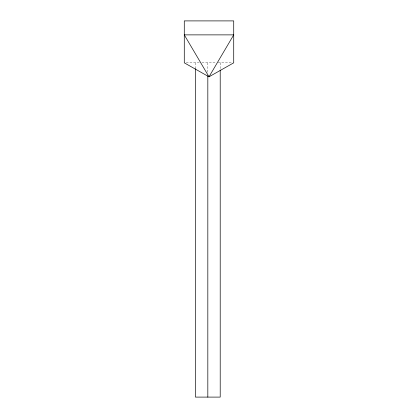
<?xml version="1.0" encoding="UTF-8"?>
<svg xmlns="http://www.w3.org/2000/svg" width="418" height="418" viewBox="0 0 418 418"><rect width="100%" height="100%" fill="white"/><g stroke="black" fill="none" stroke-linecap="round" stroke-linejoin="round"><path stroke-width="0.31" stroke-dasharray="2.09 1.57" d="M186.229 62.831L199.893 62.831M201.957 62.831L215.646 62.831M218.107 62.831L231.771 62.831M220.208 62.831L220.208 69.362M207.824 62.831L207.824 73.275M195.441 62.831L195.441 68.709"/><path stroke-width="0.63" d="M220.208 70.015L220.208 397.1L195.441 397.1L195.441 68.709M207.824 75.888L207.824 397.1M233.719 34.877L209 76.807L184.281 62.831L184.281 20.9L233.719 20.9L233.719 62.831L209 76.807L184.281 34.877L233.719 34.877"/></g></svg>
